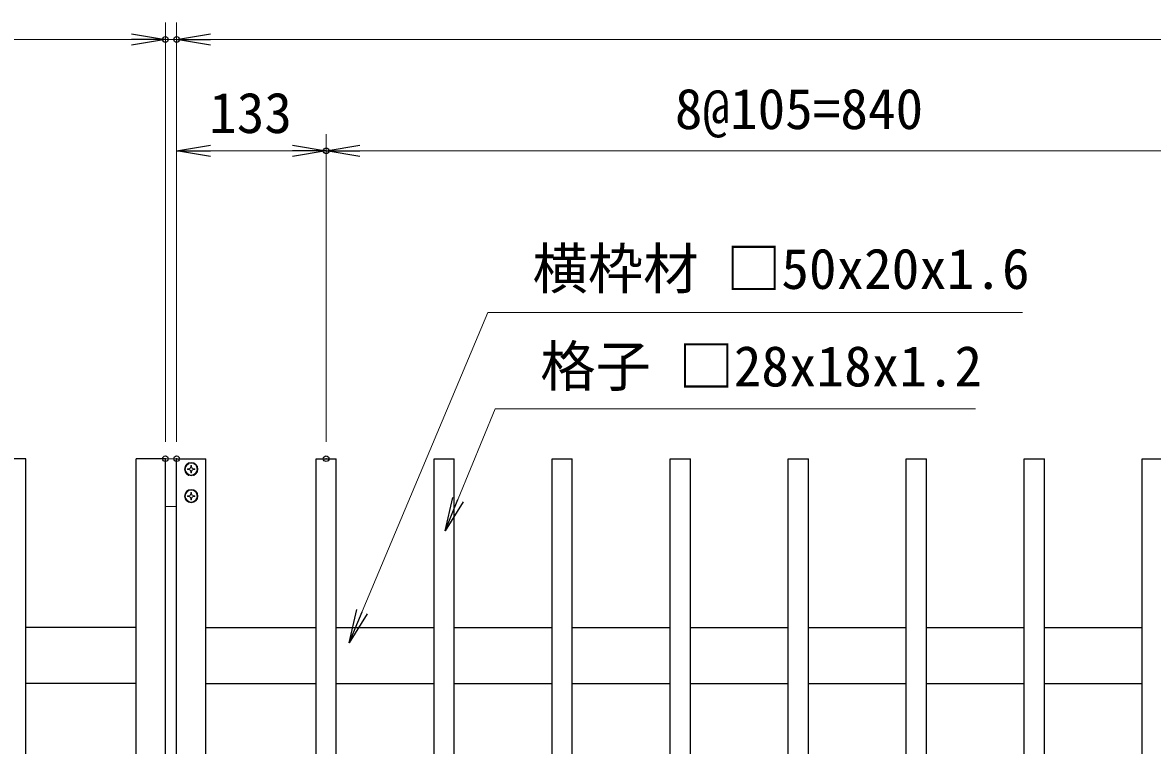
# Model space of a CAD drawing. Units: millimetres, scale not verified. Extents: x -4204 to 4196, y -2971 to 2969.
# Drawn here: x -1905 to -900, y 290 to 933 of the extents above; entities that cross this region are included whole.
import ezdxf
from ezdxf.enums import TextEntityAlignment as Align

# ---------------------------------------------------------------- set-up
doc = ezdxf.new("R2010")
doc.units = ezdxf.units.MM
doc.header["$LTSCALE"] = 10
doc.header["$PDMODE"] = 32
doc.header["$PDSIZE"] = 5
for name, color, linetype, lineweight in [('0-1_D-STR1', 1, 'Continuous', 25), ('0-2_D-STR3', 3, 'Continuous', 13), ('0-3_D-STR-DIM', 7, 'Continuous', 13), ('0-4_0', 7, 'Continuous', 25), ('0-5_DEFPOINTS', 8, 'Continuous', 25), ('0-A_D-STR-TXT', 7, 'Continuous', 13)]:
    doc.layers.add(name, color=color, linetype=linetype, lineweight=lineweight)
doc.styles.add('ＭＳ ゴシック', font='')
doc.styles.get('ＭＳ ゴシック').set_extended_font_data('MS Gothic')

# ---------------------------------------------------------------- blocks, each defined once
blk = doc.blocks.new('_OPEN')
at = {"layer": '0-4_0'}
blk.add_line((0, 0), (-10, 0), dxfattribs=at)
blk.add_lwpolyline([(-10, 1.667), (0, 0), (-10, -1.667)], dxfattribs=at)

msp = doc.modelspace()

# ---------------------------------------------------------------- linework, layer by layer
at = {"layer": '0-1_D-STR1'}
for p, q in [((-1901.95, 545.36), (-1919.95, 545.36)), ((-1901.95, -1154.64), (-1901.95, 545.36)), ((-1777.95, 545.36), (-1803.95, 545.36)), ((-1803.95, -1154.64), (-1803.95, 545.36)), ((-1777.95, -1154.64), (-1777.95, 545.36)), ((-1767.95, 545.36), (-1741.95, 545.36)), ((-1767.95, -1154.64), (-1767.95, 545.36)), ((-1741.95, -334.75), (-1741.95, 545.36)), ((-1643.95, -336.21), (-1643.95, 545.36)), ((-1643.95, 545.36), (-1625.95, 545.36)), ((-1625.95, -336.21), (-1625.95, 545.36)), ((-1538.95, 545.36), (-1520.95, 545.36)), ((-1538.95, -1154.64), (-1538.95, 545.36)), ((-1520.95, -1154.64), (-1520.95, 545.36)), ((-1433.95, 545.36), (-1415.95, 545.36)), ((-1433.95, -1154.64), (-1433.95, 545.36)), ((-1415.95, -1154.64), (-1415.95, 545.36)), ((-1328.95, 545.36), (-1310.95, 545.36)), ((-1328.95, -1154.64), (-1328.95, 545.36)), ((-1310.95, -1154.64), (-1310.95, 545.36)), ((-1223.95, 545.36), (-1205.95, 545.36)), ((-1223.95, -1154.64), (-1223.95, 545.36)), ((-1205.95, -1154.64), (-1205.95, 545.36)), ((-1118.95, 545.36), (-1100.95, 545.36)), ((-1118.95, -1154.64), (-1118.95, 545.36)), ((-1100.95, -1154.64), (-1100.95, 545.36)), ((-1013.95, 545.36), (-995.95, 545.36)), ((-1013.95, -1154.64), (-1013.95, 545.36)), ((-995.95, -1154.64), (-995.95, 545.36)), ((-908.95, 545.36), (-890.95, 545.36)), ((-908.95, -1154.64), (-908.95, 545.36)), ((-1803.95, 395.36), (-1901.95, 395.36)), ((-1741.95, 395.36), (-1643.95, 395.36)), ((-1625.95, 395.36), (-1538.95, 395.36)), ((-1520.95, 395.36), (-1433.95, 395.36)), ((-1415.95, 395.36), (-1328.95, 395.36)), ((-1310.95, 395.36), (-1223.95, 395.36)), ((-1205.95, 395.36), (-1118.95, 395.36)), ((-1100.95, 395.36), (-1013.95, 395.36)), ((-995.95, 395.36), (-908.95, 395.36)), ((-1803.95, 345.36), (-1901.95, 345.36)), ((-1741.95, 345.36), (-1643.95, 345.36)), ((-1625.95, 345.36), (-1538.95, 345.36)), ((-1520.95, 345.36), (-1433.95, 345.36)), ((-1415.95, 345.36), (-1328.95, 345.36)), ((-1310.95, 345.36), (-1223.95, 345.36)), ((-1205.95, 345.36), (-1118.95, 345.36)), ((-1100.95, 345.36), (-1013.95, 345.36)), ((-995.95, 345.36), (-908.95, 345.36))]:
    msp.add_line(p, q, dxfattribs=at)
at = {"layer": '0-2_D-STR3'}
for p, q in [((-1767.95, 545.36), (-1777.95, 545.36)), ((-1756.78, 536.5), (-1758.3, 536.48)), ((-1758.3, 536.48), (-1758.3, 535.74)), ((-1756.78, 535.72), (-1758.3, 535.74)), ((-1755.85, 536.97), (-1756.78, 536.5)), ((-1755.85, 535.24), (-1756.78, 535.72)), ((-1755.83, 536.99), (-1755.34, 537.91)), ((-1755.83, 535.23), (-1755.34, 534.3)), ((-1755.34, 539.46), (-1754.58, 539.46)), ((-1755.31, 539.46), (-1755.34, 537.91)), ((-1755.31, 532.76), (-1755.34, 534.3)), ((-1755.31, 532.76), (-1754.58, 532.76)), ((-1754.58, 539.46), (-1754.56, 537.91)), ((-1754.58, 532.76), (-1754.56, 534.3)), ((-1754.06, 536.99), (-1754.56, 537.91)), ((-1754.06, 535.23), (-1754.56, 534.3)), ((-1754.05, 536.97), (-1753.12, 536.5)), ((-1754.05, 535.24), (-1753.12, 535.72)), ((-1753.12, 536.5), (-1751.6, 536.48)), ((-1753.12, 535.72), (-1751.6, 535.74)), ((-1751.6, 536.48), (-1751.6, 535.74)), ((-1755.85, 512.97), (-1756.78, 512.5)), ((-1755.83, 512.99), (-1755.34, 513.91)), ((-1755.31, 515.46), (-1755.34, 513.91)), ((-1755.34, 515.46), (-1754.58, 515.46)), ((-1754.58, 515.46), (-1754.56, 513.91)), ((-1754.06, 512.99), (-1754.56, 513.91)), ((-1754.05, 512.97), (-1753.12, 512.5)), ((-1767.95, 502.86), (-1777.95, 502.86)), ((-1756.78, 512.5), (-1758.3, 512.48)), ((-1758.3, 512.48), (-1758.3, 511.74)), ((-1756.78, 511.72), (-1758.3, 511.74)), ((-1755.85, 511.24), (-1756.78, 511.72)), ((-1755.83, 511.23), (-1755.34, 510.3)), ((-1755.31, 508.76), (-1755.34, 510.3)), ((-1755.31, 508.76), (-1754.58, 508.76)), ((-1754.58, 508.76), (-1754.56, 510.3)), ((-1754.06, 511.23), (-1754.56, 510.3)), ((-1754.05, 511.24), (-1753.12, 511.72)), ((-1753.12, 512.5), (-1751.6, 512.48)), ((-1753.12, 511.72), (-1751.6, 511.74)), ((-1751.6, 512.48), (-1751.6, 511.74))]:
    msp.add_line(p, q, dxfattribs=at)
for centre, radius in [((-1754.95, 536.11), 6), ((-1754.95, 536.11), 5.25), ((-1754.95, 512.11), 6), ((-1754.95, 512.11), 5.25)]:
    msp.add_circle(centre, radius, dxfattribs=at)
at = {"layer": '0-3_D-STR-DIM'}
for p, q in [((-1777.95, 560.36), (-1777.95, 933.31)), ((-1777.95, 560.36), (-1777.95, 933.31)), ((-1767.95, 560.36), (-1767.95, 933.31)), ((-1767.95, 560.36), (-1767.95, 933.31)), ((-2853.95, 918.31), (-1807.95, 918.31)), ((-1807.95, 918.31), (-1837.95, 918.31)), ((-1777.95, 918.31), (-1767.95, 918.31)), ((-1737.95, 918.31), (-1707.95, 918.31)), ((-691.95, 918.31), (-1737.95, 918.31)), ((-1767.95, 560.36), (-1767.95, 834.18)), ((-1634.95, 560.36), (-1634.95, 834.18)), ((-1634.95, 560.36), (-1634.95, 834.18)), ((-1737.95, 819.18), (-1664.95, 819.18)), ((-1604.95, 819.18), (-824.95, 819.18))]:
    msp.add_line(p, q, dxfattribs=at)
at = {"layer": '0-5_DEFPOINTS'}
for p in [(-1777.95, 918.31), (-1767.95, 918.31), (-1634.95, 819.18), (-1777.95, 545.36), (-1767.95, 545.36), (-1634.95, 545.36)]:
    msp.add_point(p, dxfattribs=at)
at = {"layer": '0-A_D-STR-TXT'}
for points in [[(-1015.42, 675.56), (-1491.05, 675.56), (-1613.82, 383.45)], [(-1057.26, 589.62), (-1484.54, 589.62), (-1528.37, 483.06)]]:
    msp.add_lwpolyline(points, dxfattribs=at)

# ---------------------------------------------------------------- block references
at = {"layer": '0-3_D-STR-DIM', "xscale": 3, "yscale": 3}
for p in [(-1777.95, 918.31), (-1777.95, 918.31), (-1634.95, 819.18)]:
    msp.add_blockref('_OPEN', p, dxfattribs=at)
at = {"layer": '0-3_D-STR-DIM', "xscale": 3, "yscale": 3, "rotation": 180}
for p in [(-1767.95, 918.31), (-1767.95, 918.31), (-1767.95, 819.18), (-1634.95, 819.18)]:
    msp.add_blockref('_OPEN', p, dxfattribs=at)
at = {"layer": '0-A_D-STR-TXT', "xscale": 3, "yscale": 3}
for p, rotation in [((-1529.13, 481.21), 247.64003), ((-1614.59, 381.6), 247.20472)]:
    msp.add_blockref('_OPEN', p, dxfattribs=dict(at, rotation=rotation))

# ---------------------------------------------------------------- texts
at = {"layer": '0-3_D-STR-DIM', "style": 'ＭＳ ゴシック'}
for s, p in [('133', (-1738.95, 824.24)), ('8@105=840', (-1324.73, 827.76))]:
    msp.add_text(s, height=36.07, dxfattribs=at).set_placement(p, align=Align.BOTTOM_LEFT)
at = {"layer": '0-A_D-STR-TXT', "style": 'ＭＳ ゴシック'}
for s, p in [('横枠材 □50x20x1.6', (-1451.34, 685.57)), ('格子 □28x18x1.2', (-1444.44, 598.86))]:
    msp.add_text(s, height=36.07, dxfattribs=at).set_placement(p, align=Align.BOTTOM_LEFT)

doc.saveas('drawing.dxf')
